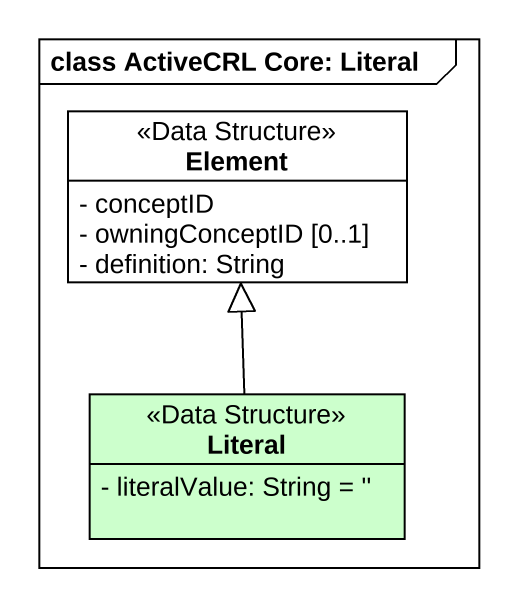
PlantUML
@startuml
mainframe class ActiveCRL Core: Literal
hide circle
hide empty members
skinparam classAttributeIconSize 0
class Element <<Data Structure>> #FFFFFF {
  - conceptID
  - owningConceptID [0..1]
  - definition: String
}
class Literal <<Data Structure>> #CCFFCC {
  - literalValue: String = ''
}
Literal -up-|> Element
@enduml
